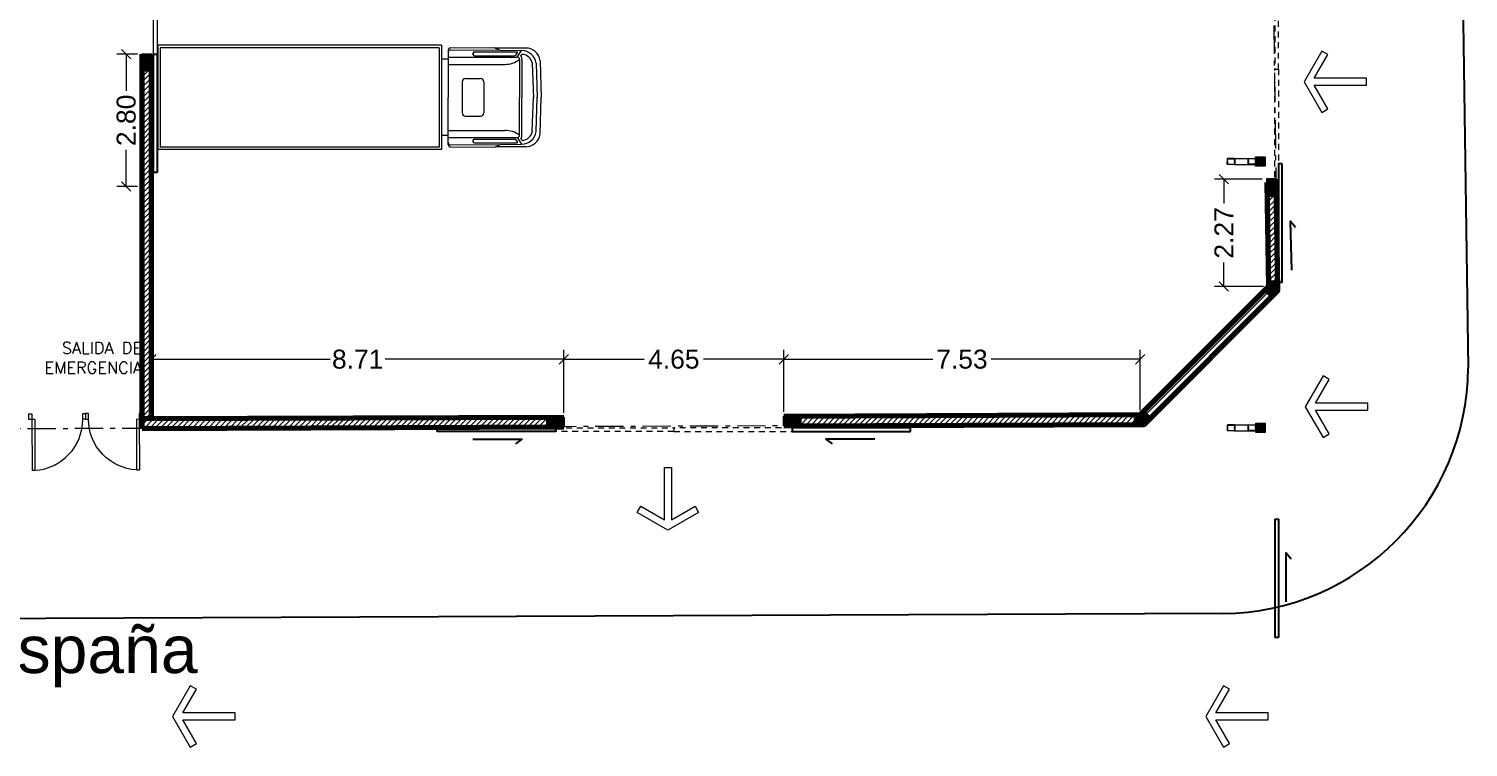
# Model space of a CAD drawing. Header units: inches. Extents: x 2 to 337, y 2 to 182.
# Drawn here: x 160.02 to 190.44, y 25.31 to 40.48 of the extents above; entities that cross this region are included whole.
import ezdxf

# ---------------------------------------------------------------- set-up
doc = ezdxf.new("R2010")
doc.units = ezdxf.units.IN
doc.header["$MEASUREMENT"] = 0
for name, pattern in [('ACAD_ISO10W100', [18, 12, -3, 0, -3]), ('HIDDEN2', [4.7625, 3.175, -1.5875]), ('LÍNEAS_OCULTAS2', [0.1875, 0.125, -0.0625])]:
    doc.linetypes.add(name, pattern=pattern)
for name, color, linetype, lineweight in [('0-EQUIPAMIENTO-LAB', 6, 'Continuous', 13), ('01', 60, 'Continuous', 9), ('01 eje', 30, 'ACAD_ISO10W100', 9), ('a_MUEBLE', 3, 'Continuous', 5), ('ARQ-CARPINTERIAS', 4, 'Continuous', 9), ('L COTAS', 1, 'Continuous', 9), ('l muro', 5, 'Continuous', 80), ('L PROYEC', 4, 'HIDDEN2', 9), ('LAVADO MU', 10, 'Continuous', 5), ('smr acero', 170, 'Continuous', 15)]:
    doc.layers.add(name, color=color, linetype=linetype, lineweight=lineweight)
for name, color, linetype in [('01-COTAS ESTRUCTURA', 9, 'Continuous'), ('ARQ-TXTS LOCAL', 3, 'Continuous'), ('L CARPINT', 3, 'Continuous'), ('l olumnas', 140, 'Continuous'), ('piso', 52, 'Continuous')]:
    doc.layers.add(name, color=color, linetype=linetype)
doc.styles.add('2mm para 1.100', font='ARIAL.TTF')
doc.styles.add('RomanS', font='romans.shx')
doc.styles.get("Standard").update_dxf_attribs({"font": 'ARIAL.TTF'})
doc.dimstyles.new('cotas 1.100', dxfattribs={"dimscale": 2, "dimtxt": 0.2, "dimasz": 0.1, "dimexe": 0.1, "dimexo": 0.05, "dimgap": 0.05, "dimtad": 0, "dimzin": 0, "dimdsep": 46, "dimtxsty": '2mm para 1.100', "dimblk": 'OBLIQUE', "dimcen": 0.09, "dimclrd": 256, "dimclre": 256, "dimclrt": 256, "dimaunit": 1, "dimadec": 3, "dimazin": 0, "dimtfac": 1, "dimtofl": 0, "dimtmove": 2, "dimatfit": 3, "dimfxl": 0, "dimtolj": 1, "dimtzin": 0, "dimlwd": -1, "dimlwe": -1, "dimarcsym": 0})

# ---------------------------------------------------------------- blocks, each defined once
blk = doc.blocks.new('terreno1')
at = {"layer": '01 eje', "ltscale": 0.05}
for p, q in [((2904.08, 736.346), (2902.361, 855.185)), ((2901.252, 733.518), (2904.08, 736.346)), ((2901.252, 733.518), (2856.148, 733.34))]:
    blk.add_line(p, q, dxfattribs=at)
at = {"layer": 'piso'}
for points in [[(2906.337, 856.866), (2908.104, 734.713)], [(2902.916, 729.525), (2854.813, 729.323)]]:
    blk.add_lwpolyline(points, dxfattribs=at)
blk.add_arc((2902.873, 734.755), 5.231, 270.4718, 359.5428, dxfattribs=at)
at = {"layer": '01', "insert": (2872.939, 729.267), "char_height": 1, "attachment_point": 1}
blk.add_mtext_dynamic_manual_height_columns('Calle España', width=9.90179, gutter_width=12.5, heights=[0], dxfattribs=at)
blk = doc.blocks.new('_Oblique')
at = {"color": 0, "linetype": 'ByBlock', "lineweight": -2}
blk.add_line((-0.5, -0.5), (0.5, 0.5), dxfattribs=at)
blk = doc.blocks.new('*D379')
at = {"layer": 'Defpoints', "color": 0}
for p in [(186.185, 37.305), (185.277, 35.038), (186.217, 35.038)]:
    blk.add_point(p, dxfattribs=at)
at = {"layer": 'L COTAS'}
for p, q in [((186.085, 37.305), (185.077, 37.305)), ((185.277, 37.305), (185.277, 36.795)), ((185.277, 35.038), (185.277, 35.549)), ((186.117, 35.038), (185.077, 35.038))]:
    blk.add_line(p, q, dxfattribs=at)
at = {"layer": 'L COTAS', "xscale": 0.2, "yscale": 0.2, "zscale": 0.2}
for p, rotation in [((185.277, 37.305), 90), ((185.277, 35.038), 270)]:
    blk.add_blockref('_Oblique', p, dxfattribs=dict(at, rotation=rotation))
at = {"layer": 'L COTAS', "insert": (185.277, 36.172), "char_height": 0.4, "attachment_point": 5, "rotation": 90, "style": '2mm para 1.100'}
blk.add_mtext('\\A1;2.27', dxfattribs=at)
blk = doc.blocks.new('*D380')
at = {"layer": 'Defpoints', "color": 0}
for p in [(162.611, 33.503), (171.325, 33.503), (171.325, 33.503)]:
    blk.add_point(p, dxfattribs=at)
at = {"layer": 'L COTAS'}
for p, q in [((162.611, 33.603), (162.611, 33.703)), ((162.611, 33.503), (166.387, 33.503)), ((171.325, 33.503), (167.549, 33.503)), ((171.325, 33.603), (171.325, 33.703))]:
    blk.add_line(p, q, dxfattribs=at)
at = {"layer": 'L COTAS', "xscale": 0.2, "yscale": 0.2, "zscale": 0.2, "rotation": 180}
blk.add_blockref('_Oblique', (162.611, 33.503), dxfattribs=at)
at = {"layer": 'L COTAS', "xscale": 0.2, "yscale": 0.2, "zscale": 0.2}
blk.add_blockref('_Oblique', (171.325, 33.503), dxfattribs=at)
at = {"layer": 'L COTAS', "insert": (166.968, 33.503), "char_height": 0.4, "attachment_point": 5, "style": '2mm para 1.100'}
blk.add_mtext('\\A1;8.71', dxfattribs=at)
blk = doc.blocks.new('*D381')
at = {"layer": 'Defpoints', "color": 0}
for p in [(171.325, 33.503), (175.975, 33.503), (171.325, 32.275)]:
    blk.add_point(p, dxfattribs=at)
at = {"layer": 'L COTAS'}
for p, q in [((171.325, 32.375), (171.325, 33.703)), ((171.325, 33.503), (173.02, 33.503)), ((175.975, 33.503), (174.279, 33.503)), ((175.975, 33.603), (175.975, 33.703))]:
    blk.add_line(p, q, dxfattribs=at)
at = {"layer": 'L COTAS', "xscale": 0.2, "yscale": 0.2, "zscale": 0.2, "rotation": 180}
blk.add_blockref('_Oblique', (171.325, 33.503), dxfattribs=at)
at = {"layer": 'L COTAS', "xscale": 0.2, "yscale": 0.2, "zscale": 0.2}
blk.add_blockref('_Oblique', (175.975, 33.503), dxfattribs=at)
at = {"layer": 'L COTAS', "insert": (173.65, 33.503), "char_height": 0.4, "attachment_point": 5, "style": '2mm para 1.100'}
blk.add_mtext('\\A1;4.65', dxfattribs=at)
blk = doc.blocks.new('*D382')
at = {"layer": 'Defpoints', "color": 0}
for p in [(183.506, 33.503), (175.975, 32.296), (183.506, 32.326)]:
    blk.add_point(p, dxfattribs=at)
at = {"layer": 'L COTAS'}
for p, q in [((175.975, 32.396), (175.975, 33.703)), ((175.975, 33.503), (179.122, 33.503)), ((183.506, 33.503), (180.358, 33.503)), ((183.506, 32.426), (183.506, 33.703))]:
    blk.add_line(p, q, dxfattribs=at)
at = {"layer": 'L COTAS', "xscale": 0.2, "yscale": 0.2, "zscale": 0.2, "rotation": 180}
blk.add_blockref('_Oblique', (175.975, 33.503), dxfattribs=at)
at = {"layer": 'L COTAS', "xscale": 0.2, "yscale": 0.2, "zscale": 0.2}
blk.add_blockref('_Oblique', (183.506, 33.503), dxfattribs=at)
at = {"layer": 'L COTAS', "insert": (179.74, 33.503), "char_height": 0.4, "attachment_point": 5, "style": '2mm para 1.100'}
blk.add_mtext('\\A1;7.53', dxfattribs=at)
blk = doc.blocks.new('SE-PM01$0$P3')
for p, q in [((7, 19.56), (6.1, 19.56)), ((6.1, 19.509), (6.1, 19.56)), ((7, 19.509), (7, 19.56))]:
    blk.add_line(p, q)
at = {"ltscale": 200}
blk.add_line((7, 19.509), (6.1, 19.509), dxfattribs=at)
for points in [[(7.1, 19.61), (7.1, 19.56), (7, 19.56), (7, 19.61)], [(7.1, 18.66), (7.1, 18.61), (7, 18.61), (7, 18.66)]]:
    blk.add_lwpolyline(points, close=True, dxfattribs=at)
blk.add_arc((7, 19.56), 0.9, 183.2763, 270, dxfattribs=at)
blk = doc.blocks.new('ca_v_cam29')
at = {"layer": 'a_MUEBLE'}
for p, q in [((-89.1, 110), (-689.1, 110)), ((-689.1, 110), (-689.1, -110)), ((-89.1, 110), (-89.1, 80.5)), ((-75.1, 99.7), (-75.1, 80.5)), ((-70.1, 104.7), (22.9, 105.1)), ((-70.1, 100.4), (34.4, 99.7)), ((22.9, 105.1), (24.8, 104.2)), ((88.8, 104.2), (24.8, 104.2)), ((24.8, 104.2), (34.4, 99.7)), ((34.4, 99.7), (80.1, 98.8)), ((70.8, 85), (80.1, 98.8)), ((-89.1, 80.5), (-89.1, -80.5)), ((-75.1, 85), (70.8, 85)), ((-75.1, 80.5), (-75.1, 0)), ((-75.1, 69.7), (44.4, 69.7)), ((75.8, 80), (75.8, 0)), ((110.7, 72), (112.9, -0.6)), ((119.1, 77.4), (121.4, 0)), ((-45.3, 32.8), (-45.3, -32.8)), ((-75.1, -80.5), (-75.1, 0)), ((75.8, -80), (75.8, 0)), ((110.7, -72), (112.9, 0.6)), ((119.1, -77.4), (121.4, 0)), ((-89.1, -80.5), (-89.1, -110)), ((-75.1, -69.7), (44.4, -69.7)), ((-75.1, -99.7), (-75.1, -80.5)), ((-75.1, -85), (70.8, -85)), ((70.8, -85), (80.1, -98.8)), ((-89.1, -110), (-689.1, -110)), ((-70.1, -100.4), (34.4, -99.7)), ((-70.1, -104.7), (22.9, -105.1)), ((22.9, -105.1), (24.8, -104.2)), ((24.8, -104.2), (34.4, -99.7)), ((88.8, -104.2), (24.8, -104.2)), ((34.4, -99.7), (80.1, -98.8))]:
    blk.add_line(p, q, dxfattribs=at)
at = {"layer": 'a_MUEBLE', "color": 8}
for p, q in [((-684.1, 105), (-684.1, -105)), ((-94.1, 105), (-684.1, 105)), ((-94.1, 105), (-94.1, -105)), ((-22.8, 91), (-22.8, 93)), ((-19.8, 96), (70.3, 96)), ((67.6, 89.3), (71.1, 94.4)), ((-75.1, 80.5), (-89.1, 80.5)), ((-19.8, 88), (65.2, 88)), ((78.5, 87.4), (80.4, 90.3)), ((80.8, 80), (80.8, 0)), ((102.7, 71.4), (104.9, -0.8)), ((-38.5, 39.6), (-6.8, 39.6)), ((0, 32.8), (0, -32.8)), ((80.8, -80), (80.8, 0)), ((102.7, -71.4), (104.9, 0.8)), ((-38.5, -39.6), (-6.8, -39.6)), ((-75.1, -80.5), (-89.1, -80.5)), ((-22.8, -91), (-22.8, -93)), ((-19.8, -88), (65.2, -88)), ((67.6, -89.3), (71.1, -94.4)), ((78.5, -87.4), (80.4, -90.3)), ((-94.1, -105), (-684.1, -105)), ((-19.8, -96), (70.3, -96))]:
    blk.add_line(p, q, dxfattribs=at)
at = {"layer": 'a_MUEBLE'}
for centre, radius, start, end in [((-70.1, 99.7), 5, 90.221, 180), ((-70.1, 95.4), 5, 89.6573, 180), ((80.4, 68.2), 30.6, 7.1101, 90.471), ((88.8, 73.7), 30.6, 7.1101, 90), ((44.2, 123.2), 53.5, 270.1692, 306.0617), ((70.8, 80), 5, 0, 90), ((44.2, -123.2), 53.5, 53.9383, 89.8308), ((70.8, -80), 5, 270, 0), ((80.4, -68.2), 30.6, 269.529, 352.8899), ((88.8, -73.7), 30.6, 270, 352.8899), ((-70.1, -95.4), 5, 180, 270.3427), ((-70.1, -99.7), 5, 180, 269.779)]:
    blk.add_arc(centre, radius, start, end, dxfattribs=at)
at = {"layer": 'a_MUEBLE', "color": 8}
for centre, radius, start, end in [((-19.8, 93), 3, 90, 180), ((70.3, 95), 1, 325.8642, 90), ((-19.8, 91), 3, 180, 270), ((65.2, 91), 3, 270, 325.8642), ((79.3, 86.9), 1, 145.8642, 218.9833), ((70.8, 80), 10, 0, 38.9833), ((81.3, 89.8), 1, 87.6503, 145.8642), ((80.4, 68.2), 22.6, 8.0464, 87.6503), ((-38.5, 32.8), 6.79, 90, 180), ((-6.8, 32.8), 6.79, 0, 90), ((-38.5, -32.8), 6.79, 180, 270), ((-6.8, -32.8), 6.79, 270, 0), ((-19.8, -91), 3, 90, 180), ((65.2, -91), 3, 34.1358, 90), ((79.3, -86.9), 1, 141.0167, 214.1358), ((70.8, -80), 10, 321.0167, 0), ((81.3, -89.8), 1, 214.1358, 272.3497), ((80.4, -68.2), 22.6, 272.3497, 351.9536), ((-19.8, -93), 3, 180, 270), ((70.3, -95), 1, 270, 34.1358)]:
    blk.add_arc(centre, radius, start, end, dxfattribs=at)
blk = doc.blocks.new('*D287')
at = {"layer": 'Defpoints', "color": 0}
for p in [(162.411, 39.948), (162.076, 37.15), (162.411, 37.15)]:
    blk.add_point(p, dxfattribs=at)
at = {"layer": 'L COTAS'}
for p, q in [((162.311, 39.948), (161.876, 39.948)), ((162.076, 39.948), (162.076, 39.171)), ((162.076, 37.15), (162.076, 37.927)), ((162.311, 37.15), (161.876, 37.15))]:
    blk.add_line(p, q, dxfattribs=at)
at = {"layer": 'L COTAS', "xscale": 0.2, "yscale": 0.2, "zscale": 0.2}
for p, rotation in [((162.076, 39.948), 90), ((162.076, 37.15), 270)]:
    blk.add_blockref('_Oblique', p, dxfattribs=dict(at, rotation=rotation))
at = {"layer": 'L COTAS', "insert": (162.076, 38.549), "char_height": 0.4, "attachment_point": 5, "rotation": 90, "style": '2mm para 1.100'}
blk.add_mtext('\\A1;2.80', dxfattribs=at)
blk = doc.blocks.new('base1')
at = {"layer": 'smr acero'}
h = blk.add_hatch(color=256, dxfattribs=at)
h.dxf.hatch_style = 1
h.paths.add_polyline_path([(4862.665, 1040.797), (4862.665, 1040.597), (4862.465, 1040.597), (4862.465, 1040.797)])
for p, q in [((4863.111, 1040.757), (4862.809, 1040.757)), ((4863.111, 1040.637), (4862.809, 1040.637))]:
    blk.add_line(p, q, dxfattribs=at)
blk.add_lwpolyline([(4862.465, 1040.597), (4862.665, 1040.597), (4862.665, 1040.797), (4862.465, 1040.797)], close=True, dxfattribs=at)
for points in [[(4862.819, 1040.757), (4862.671, 1040.757, 0.414214), (4862.665, 1040.751), (4862.665, 1040.703, 0.414214), (4862.671, 1040.697), (4862.685, 1040.697), (4862.685, 1040.699), (4862.673, 1040.699, -0.414214), (4862.667, 1040.705), (4862.667, 1040.749, -0.414214), (4862.673, 1040.755), (4862.817, 1040.755, -0.414214), (4862.823, 1040.749), (4862.823, 1040.705, -0.414214), (4862.817, 1040.699), (4862.805, 1040.699), (4862.805, 1040.697), (4862.819, 1040.697, 0.414214), (4862.825, 1040.703), (4862.825, 1040.751, 0.414214)], [(4862.819, 1040.637), (4862.671, 1040.637, -0.414214), (4862.665, 1040.643), (4862.665, 1040.691, -0.414214), (4862.671, 1040.697), (4862.685, 1040.697), (4862.685, 1040.695), (4862.673, 1040.695, 0.414214), (4862.667, 1040.689), (4862.667, 1040.645, 0.414214), (4862.673, 1040.639), (4862.817, 1040.639, 0.414214), (4862.823, 1040.645), (4862.823, 1040.689, 0.414214), (4862.817, 1040.695), (4862.805, 1040.695), (4862.805, 1040.697), (4862.819, 1040.697, -0.414214), (4862.825, 1040.691), (4862.825, 1040.643, -0.414214)], [(4863.111, 1040.757), (4863.259, 1040.757, -0.414214), (4863.265, 1040.751), (4863.265, 1040.703, -0.414214), (4863.259, 1040.697), (4863.245, 1040.697), (4863.245, 1040.699), (4863.257, 1040.699, 0.414214), (4863.263, 1040.705), (4863.263, 1040.749, 0.414214), (4863.257, 1040.755), (4863.113, 1040.755, 0.414214), (4863.107, 1040.749), (4863.107, 1040.705, 0.414214), (4863.113, 1040.699), (4863.125, 1040.699), (4863.125, 1040.697), (4863.111, 1040.697, -0.414214), (4863.105, 1040.703), (4863.105, 1040.751, -0.414214)], [(4863.111, 1040.637), (4863.259, 1040.637, 0.414214), (4863.265, 1040.643), (4863.265, 1040.691, 0.414214), (4863.259, 1040.697), (4863.245, 1040.697), (4863.245, 1040.695), (4863.257, 1040.695, -0.414214), (4863.263, 1040.689), (4863.263, 1040.645, -0.414214), (4863.257, 1040.639), (4863.113, 1040.639, -0.414214), (4863.107, 1040.645), (4863.107, 1040.689, -0.414214), (4863.113, 1040.695), (4863.125, 1040.695), (4863.125, 1040.697), (4863.111, 1040.697, 0.414214), (4863.105, 1040.691), (4863.105, 1040.643, 0.414214)]]:
    blk.add_lwpolyline(points, format="xyb", close=True, dxfattribs=at)

msp = doc.modelspace()

# ---------------------------------------------------------------- hatches: boundary and pattern name
at = {"layer": 'LAVADO MU'}
h = msp.add_hatch(dxfattribs=at)
h.set_pattern_fill('ANSI31', color=256, scale=0.025)
h.set_pattern_definition([(45, (-3305.306, -701.39074), (-0.0561266008, 0.0561266008), [])])
h.paths.add_polyline_path([(162.611, 39.948), (162.411, 39.948), (162.411, 32.233), (162.612, 32.233)])
h = msp.add_hatch(dxfattribs=at)
h.set_pattern_fill('ANSI31', color=256, scale=0.025)
h.set_pattern_definition([(45, (-3306.593005, -701.39074), (-0.0561266008, 0.0561266008), [])])
h.paths.add_polyline_path([(186.418, 34.955), (186.385, 36.955), (186.385, 37.127), (186.384, 37.239), (186.185, 37.236), (186.217, 35.038), (183.506, 32.327), (175.975, 32.296), (175.975, 32.096), (183.589, 32.127)])
at = {"layer": 'smr acero'}
h = msp.add_hatch(color=256, dxfattribs=at)
h.dxf.hatch_style = 1
h.paths.add_polyline_path([(162.411, 39.948), (162.411, 39.598), (162.611, 39.598), (162.611, 39.948)])
h = msp.add_hatch(color=256, dxfattribs=at)
h.dxf.hatch_style = 1
h.paths.add_polyline_path([(186.385, 37.305), (186.385, 36.955), (186.185, 36.955), (186.185, 37.305)])
h = msp.add_hatch(color=256, dxfattribs=at)
h.dxf.hatch_style = 1
h.paths.add_polyline_path([(186.414, 35.155), (186.214, 35.156), (186.217, 35.038), (186.15, 34.971), (186.15, 34.939), (186.275, 34.814), (186.417, 34.955)])
h = msp.add_hatch(color=256, dxfattribs=at)
h.dxf.hatch_style = 1
h.paths.add_polyline_path([(171.325, 32.275), (170.975, 32.275), (170.975, 32.075), (171.325, 32.075)])
h = msp.add_hatch(color=256, dxfattribs=at)
h.dxf.hatch_style = 1
h.paths.add_polyline_path([(176.325, 32.296), (175.975, 32.296), (175.975, 32.096), (176.325, 32.096)])
h = msp.add_hatch(color=256, dxfattribs=at)
h.dxf.hatch_style = 1
h.paths.add_polyline_path([(183.731, 32.268), (183.589, 32.41), (183.506, 32.327), (183.388, 32.326), (183.389, 32.127), (183.589, 32.127)])

# ---------------------------------------------------------------- linework, layer by layer
at = {"linetype": 'Continuous', "lineweight": 13}
for points in [[(188.292, 39.289), (188.292, 39.439), (187.187, 39.439), (187.476, 39.938), (187.346, 40.013), (186.971, 39.364), (187.346, 38.714), (187.476, 38.789), (187.187, 39.289), (188.292, 39.289)], [(188.318, 32.425), (188.318, 32.575), (187.213, 32.575), (187.502, 33.075), (187.372, 33.15), (186.997, 32.5), (187.372, 31.851), (187.502, 31.926), (187.213, 32.425), (188.318, 32.425)], [(173.45, 31.215), (173.6, 31.215), (173.6, 30.111), (174.099, 30.399), (174.174, 30.269), (173.525, 29.894), (172.875, 30.269), (172.95, 30.399), (173.45, 30.111), (173.45, 31.215)], [(164.375, 25.885), (164.375, 26.035), (163.27, 26.035), (163.559, 26.534), (163.429, 26.609), (163.054, 25.96), (163.429, 25.31), (163.559, 25.385), (163.27, 25.885), (164.375, 25.885)], [(186.213, 25.885), (186.213, 26.035), (185.109, 26.035), (185.397, 26.534), (185.267, 26.609), (184.892, 25.96), (185.267, 25.31), (185.397, 25.385), (185.109, 25.885), (186.213, 25.885)]]:
    msp.add_lwpolyline(points, close=True, dxfattribs=at)
msp.add_lwpolyline([(183.589, 32.127), (186.418, 34.955)])
at = {"layer": '0-EQUIPAMIENTO-LAB'}
for p, q in [((162.407, 35.026), (162.407, 35.776)), ((162.407, 32.336), (162.407, 34.736))]:
    msp.add_line(p, q, dxfattribs=at)
at = {"layer": 'L CARPINT'}
for points in [[(162.728, 37.448), (162.653, 37.448), (162.653, 39.948), (162.728, 39.948)], [(186.507, 37.629), (186.432, 37.629), (186.432, 35.129), (186.507, 35.129)], [(168.65, 31.98), (168.65, 32.055), (171.15, 32.055), (171.15, 31.98)], [(178.65, 31.98), (178.65, 32.055), (176.15, 32.055), (176.15, 31.98)], [(186.432, 27.629), (186.357, 27.629), (186.357, 30.129), (186.432, 30.129)]]:
    msp.add_lwpolyline(points, close=True, dxfattribs=at)
for points in [[(186.716, 35.383), (186.686, 36.421), (186.793, 36.292)], [(169.399, 31.816), (170.437, 31.816), (170.305, 31.714)], [(177.9, 31.816), (176.862, 31.816), (176.994, 31.714)], [(186.595, 28.379), (186.595, 29.417), (186.698, 29.285)]]:
    msp.add_lwpolyline(points, dxfattribs=at)
at = {"layer": 'l muro'}
for p, q in [((162.412, 32.233), (162.411, 39.948)), ((162.412, 32.044), (162.411, 39.948)), ((162.612, 32.233), (162.611, 39.948)), ((162.612, 32.233), (162.611, 39.948)), ((162.412, 32.044), (171.325, 32.079))]:
    msp.add_line(p, q, dxfattribs=at)
for points in [[(175.975, 32.096), (183.589, 32.127), (186.417, 34.955), (186.383, 37.305)], [(186.185, 37.236), (186.217, 35.038), (183.506, 32.327), (175.975, 32.296)], [(171.325, 32.275), (162.412, 32.242)]]:
    msp.add_lwpolyline(points, dxfattribs=at)
at = {"layer": 'l olumnas'}
for points in [[(162.611, 39.598), (162.411, 39.598), (162.411, 39.948), (162.611, 39.948)], [(186.185, 36.955), (186.385, 36.955), (186.385, 37.305), (186.185, 37.305)], [(186.275, 34.814), (186.134, 34.955), (186.217, 35.038), (186.214, 35.156), (186.414, 35.155), (186.417, 34.955)], [(170.975, 32.075), (170.975, 32.275), (171.325, 32.275), (171.325, 32.075)], [(175.975, 32.096), (175.975, 32.296), (176.325, 32.296), (176.325, 32.096)], [(183.731, 32.268), (183.589, 32.41), (183.506, 32.327), (183.388, 32.326), (183.389, 32.127), (183.589, 32.127)]]:
    msp.add_lwpolyline(points, close=True, dxfattribs=at)
at = {"layer": 'L PROYEC', "linetype": 'LÍNEAS_OCULTAS2', "ltscale": 50}
msp.add_lwpolyline([(162.728, 39.948), (162.653, 39.948), (162.653, 42.448), (162.728, 42.448)], close=True, dxfattribs=at)
at = {"layer": 'L PROYEC', "linetype": 'LÍNEAS_OCULTAS2'}
for points in [[(186.43, 42.127), (186.355, 42.127), (186.355, 39.627), (186.43, 39.627)], [(186.43, 37.127), (186.355, 37.127), (186.355, 39.627), (186.43, 39.627)], [(171.15, 31.98), (171.15, 32.055), (173.65, 32.055), (173.65, 31.98)], [(176.15, 31.98), (176.15, 32.055), (173.65, 32.055), (173.65, 31.98)]]:
    msp.add_lwpolyline(points, close=True, dxfattribs=at)
at = {"layer": 'LAVADO MU'}
for p, q in [((165.382, 32.055), (165.578, 32.251)), ((165.495, 32.056), (165.69, 32.251)), ((165.607, 32.056), (165.803, 32.252)), ((165.72, 32.057), (165.916, 32.252)), ((165.833, 32.057), (166.029, 32.253)), ((165.946, 32.057), (166.141, 32.253)), ((166.058, 32.058), (166.254, 32.254)), ((166.171, 32.058), (166.367, 32.254)), ((166.284, 32.059), (166.479, 32.255)), ((166.396, 32.059), (166.592, 32.255)), ((166.509, 32.06), (166.705, 32.256)), ((166.622, 32.06), (166.818, 32.256)), ((166.734, 32.061), (166.93, 32.256)), ((166.847, 32.061), (167.043, 32.257)), ((166.96, 32.061), (167.156, 32.257)), ((167.073, 32.062), (167.269, 32.258)), ((167.185, 32.062), (167.381, 32.258)), ((167.298, 32.063), (167.494, 32.259)), ((167.411, 32.063), (167.607, 32.259)), ((167.523, 32.064), (167.719, 32.26)), ((167.636, 32.064), (167.832, 32.26)), ((167.749, 32.065), (167.945, 32.261)), ((167.861, 32.065), (168.058, 32.261)), ((167.974, 32.065), (168.17, 32.262)), ((168.087, 32.066), (168.283, 32.262)), ((168.199, 32.066), (168.396, 32.263)), ((168.312, 32.067), (168.508, 32.263)), ((168.425, 32.067), (168.621, 32.264)), ((168.538, 32.068), (168.734, 32.264)), ((168.65, 32.068), (168.847, 32.264)), ((168.763, 32.069), (168.959, 32.265)), ((168.876, 32.069), (169.072, 32.265)), ((168.988, 32.069), (169.185, 32.266)), ((169.101, 32.07), (169.298, 32.266)), ((169.214, 32.07), (169.41, 32.267)), ((169.326, 32.071), (169.523, 32.267)), ((169.439, 32.071), (169.636, 32.268)), ((169.552, 32.072), (169.748, 32.268)), ((169.665, 32.072), (169.861, 32.269)), ((169.777, 32.073), (169.974, 32.269)), ((169.89, 32.073), (170.087, 32.27)), ((170.003, 32.073), (170.199, 32.27)), ((170.115, 32.074), (170.312, 32.271)), ((170.228, 32.074), (170.425, 32.271)), ((170.341, 32.075), (170.538, 32.272)), ((170.453, 32.075), (170.65, 32.272)), ((170.566, 32.076), (170.763, 32.272)), ((170.679, 32.076), (170.876, 32.273)), ((170.792, 32.077), (170.988, 32.273)), ((170.904, 32.077), (171.101, 32.274)), ((171.017, 32.077), (171.214, 32.274)), ((171.13, 32.078), (171.325, 32.273)), ((162.412, 32.228), (162.421, 32.238)), ((162.412, 32.116), (162.534, 32.238)), ((162.452, 32.044), (162.647, 32.239)), ((162.565, 32.044), (162.76, 32.239)), ((162.677, 32.045), (162.872, 32.239)), ((162.79, 32.045), (162.985, 32.24)), ((162.903, 32.045), (163.098, 32.24)), ((163.015, 32.046), (163.21, 32.241)), ((163.128, 32.046), (163.323, 32.241)), ((163.241, 32.047), (163.436, 32.242)), ((163.354, 32.047), (163.549, 32.242)), ((163.466, 32.048), (163.661, 32.243)), ((163.579, 32.048), (163.774, 32.243)), ((163.692, 32.049), (163.887, 32.244)), ((163.804, 32.049), (163.999, 32.244)), ((163.917, 32.049), (164.112, 32.245)), ((164.03, 32.05), (164.225, 32.245)), ((164.142, 32.05), (164.338, 32.246)), ((164.255, 32.051), (164.45, 32.246)), ((164.368, 32.051), (164.563, 32.247)), ((164.48, 32.052), (164.676, 32.247)), ((164.593, 32.052), (164.789, 32.247)), ((164.706, 32.053), (164.901, 32.248)), ((164.819, 32.053), (165.014, 32.248)), ((164.931, 32.053), (165.127, 32.249)), ((165.044, 32.054), (165.239, 32.249)), ((165.157, 32.054), (165.352, 32.25)), ((165.269, 32.055), (165.465, 32.25)), ((171.242, 32.078), (171.325, 32.161))]:
    msp.add_line(p, q, dxfattribs=at)

# ---------------------------------------------------------------- block references
at = {"layer": '01-COTAS ESTRUCTURA', "xscale": -1}
for p in [(5048.613, -1003.017), (5048.615, -1008.642)]:
    msp.add_blockref('base1', p, dxfattribs=at)
at = {"layer": 'a_MUEBLE', "xscale": 0.01, "yscale": 0.01, "zscale": 0.01}
msp.add_blockref('ca_v_cam29', (169.632, 39.034), dxfattribs=at)
at = {"layer": 'ARQ-CARPINTERIAS', "yscale": 1.19567011600202, "zscale": 1.19567011600202}
for p, xscale, rotation in [((183.5, 23.955), 1.19567011600202, 90.22538034003435), ((138.998, 23.78), -1.19567011600202, 270.2253803400839)]:
    msp.add_blockref('SE-PM01$0$P3', p, dxfattribs=dict(at, xscale=xscale, rotation=rotation))
at = {"layer": 'l muro'}
msp.add_blockref('terreno1', (-2717.663, -701.391), dxfattribs=at)

# ---------------------------------------------------------------- texts
at = {"layer": 'ARQ-TXTS LOCAL', "insert": (162.408, 33.2), "char_height": 0.25, "attachment_point": 9, "style": 'RomanS'}
msp.add_mtext_dynamic_manual_height_columns('SALIDA DE EMERGENCIA', width=2.67165, gutter_width=1.15, heights=[0], dxfattribs=at)

# ---------------------------------------------------------------- dimensions: what is measured, and where the dimension line sits
at = {"layer": 'L COTAS'}
for base, p1, p2, picture, middle in [((162.076, 37.15), (162.411, 39.948), (162.411, 37.15), '*D287', (162.076, 38.549)), ((185.277, 35.038), (186.185, 37.305), (186.217, 35.038), '*D379', (185.277, 36.172))]:
    dim = msp.add_linear_dim(base=base, p1=p1, p2=p2, angle=90, dimstyle='cotas 1.100', override={"dimfxl": 0.1, "dimarcsym": 1}, dxfattribs=at)
    dim.commit()
    dim.dimension.update_dxf_attribs({"geometry": picture, "text_midpoint": middle})
for base, p1, p2, picture, middle in [((171.325, 33.503), (162.611, 33.503), (171.325, 33.503), '*D380', (166.968, 33.503)), ((171.325, 33.503), (175.975, 33.503), (171.325, 32.275), '*D381', (173.65, 33.503)), ((183.506, 33.503), (175.975, 32.296), (183.506, 32.326), '*D382', (179.74, 33.503))]:
    dim = msp.add_linear_dim(base=base, p1=p1, p2=p2, dimstyle='cotas 1.100', override={"dimfxl": 0.1, "dimarcsym": 1}, dxfattribs=at)
    dim.commit()
    dim.dimension.update_dxf_attribs({"geometry": picture, "text_midpoint": middle})

doc.saveas('drawing.dxf')
